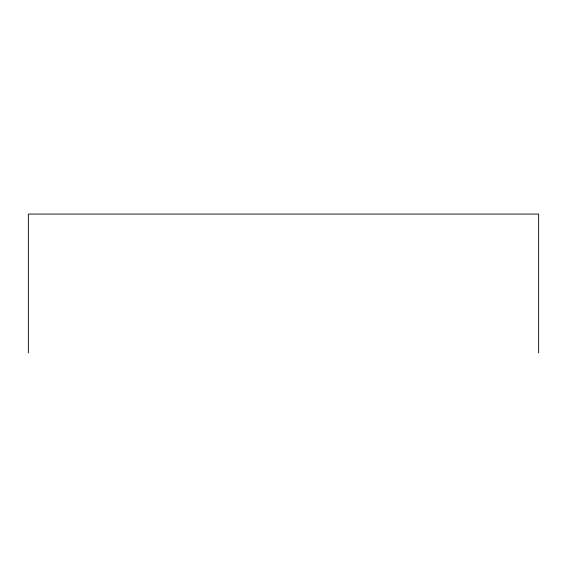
<?xml version="1.0" encoding="UTF-8"?>
<svg xmlns="http://www.w3.org/2000/svg" width="567" height="567" viewBox="0 0 567 567"><rect width="100%" height="100%" fill="white"/><g stroke="black" fill="none" stroke-linecap="round" stroke-linejoin="round"><path stroke-width="0.85" d="M538.65 352.943L538.65 214.057L28.35 214.057L28.35 352.943"/></g></svg>
